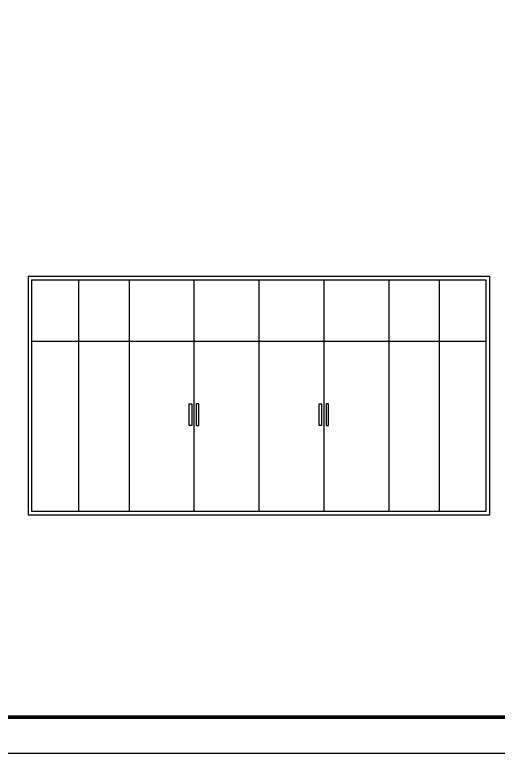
# Model space of a CAD drawing. Extents: x 5412679 to 5683609, y 301830 to 763830.
# Drawn here: x 5653046 to 5659747, y 319521 to 329745 of the extents above; entities that cross this region are included whole.
import ezdxf

# ---------------------------------------------------------------- set-up
doc = ezdxf.new("R2010")
doc.units = 0
doc.header["$LTSCALE"] = 1000
doc.header["$MEASUREMENT"] = 0
doc.layers.add('PUB_TITLE', color=4, linetype='Continuous')
doc.layers.add('玻璃', color=155, linetype='Continuous')

msp = doc.modelspace()

# ---------------------------------------------------------------- linework, layer by layer
at = {"linetype": 'ByBlock'}
msp.add_line((5653230, 322823), (5659630, 322823), dxfattribs=at)
msp.add_lwpolyline([(5659630, 326122), (5653230, 326122), (5653230, 322823), (5659630, 322823)], close=True, dxfattribs=at)
at = {"layer": 'PUB_TITLE', "linetype": 'ByBlock'}
msp.add_lwpolyline([(5627904, 319521), (5665054, 319521), (5665054, 340521), (5627904, 340521)], close=True, dxfattribs=at)
at = {"layer": 'PUB_TITLE', "linetype": 'ByBlock', "const_width": 50}
msp.add_lwpolyline([(5629154, 320021), (5664554, 320021), (5664554, 340021), (5629154, 340021)], close=True, dxfattribs=at)
at = {"layer": '玻璃', "linetype": 'ByBlock'}
for p, q in [((5653930, 326072), (5653930, 322872)), ((5654630, 326072), (5654630, 322872)), ((5655530, 326072), (5655530, 322872)), ((5656430, 326072), (5656430, 322872)), ((5657330, 326072), (5657330, 322872)), ((5658230, 326072), (5658230, 322872)), ((5658930, 326072), (5658930, 322872)), ((5659580, 325222), (5653280, 325222))]:
    msp.add_line(p, q, dxfattribs=at)
for points in [[(5659580, 326072), (5653280, 326072), (5653280, 322872), (5659580, 322872)], [(5655463, 324357), (5655499, 324357), (5655499, 324058), (5655463, 324058)], [(5655596, 324357), (5655561, 324357), (5655561, 324058), (5655596, 324058)], [(5657263, 324357), (5657299, 324357), (5657299, 324058), (5657263, 324058)], [(5657396, 324357), (5657361, 324357), (5657361, 324058), (5657396, 324058)]]:
    msp.add_lwpolyline(points, close=True, dxfattribs=at)

doc.saveas('drawing.dxf')
